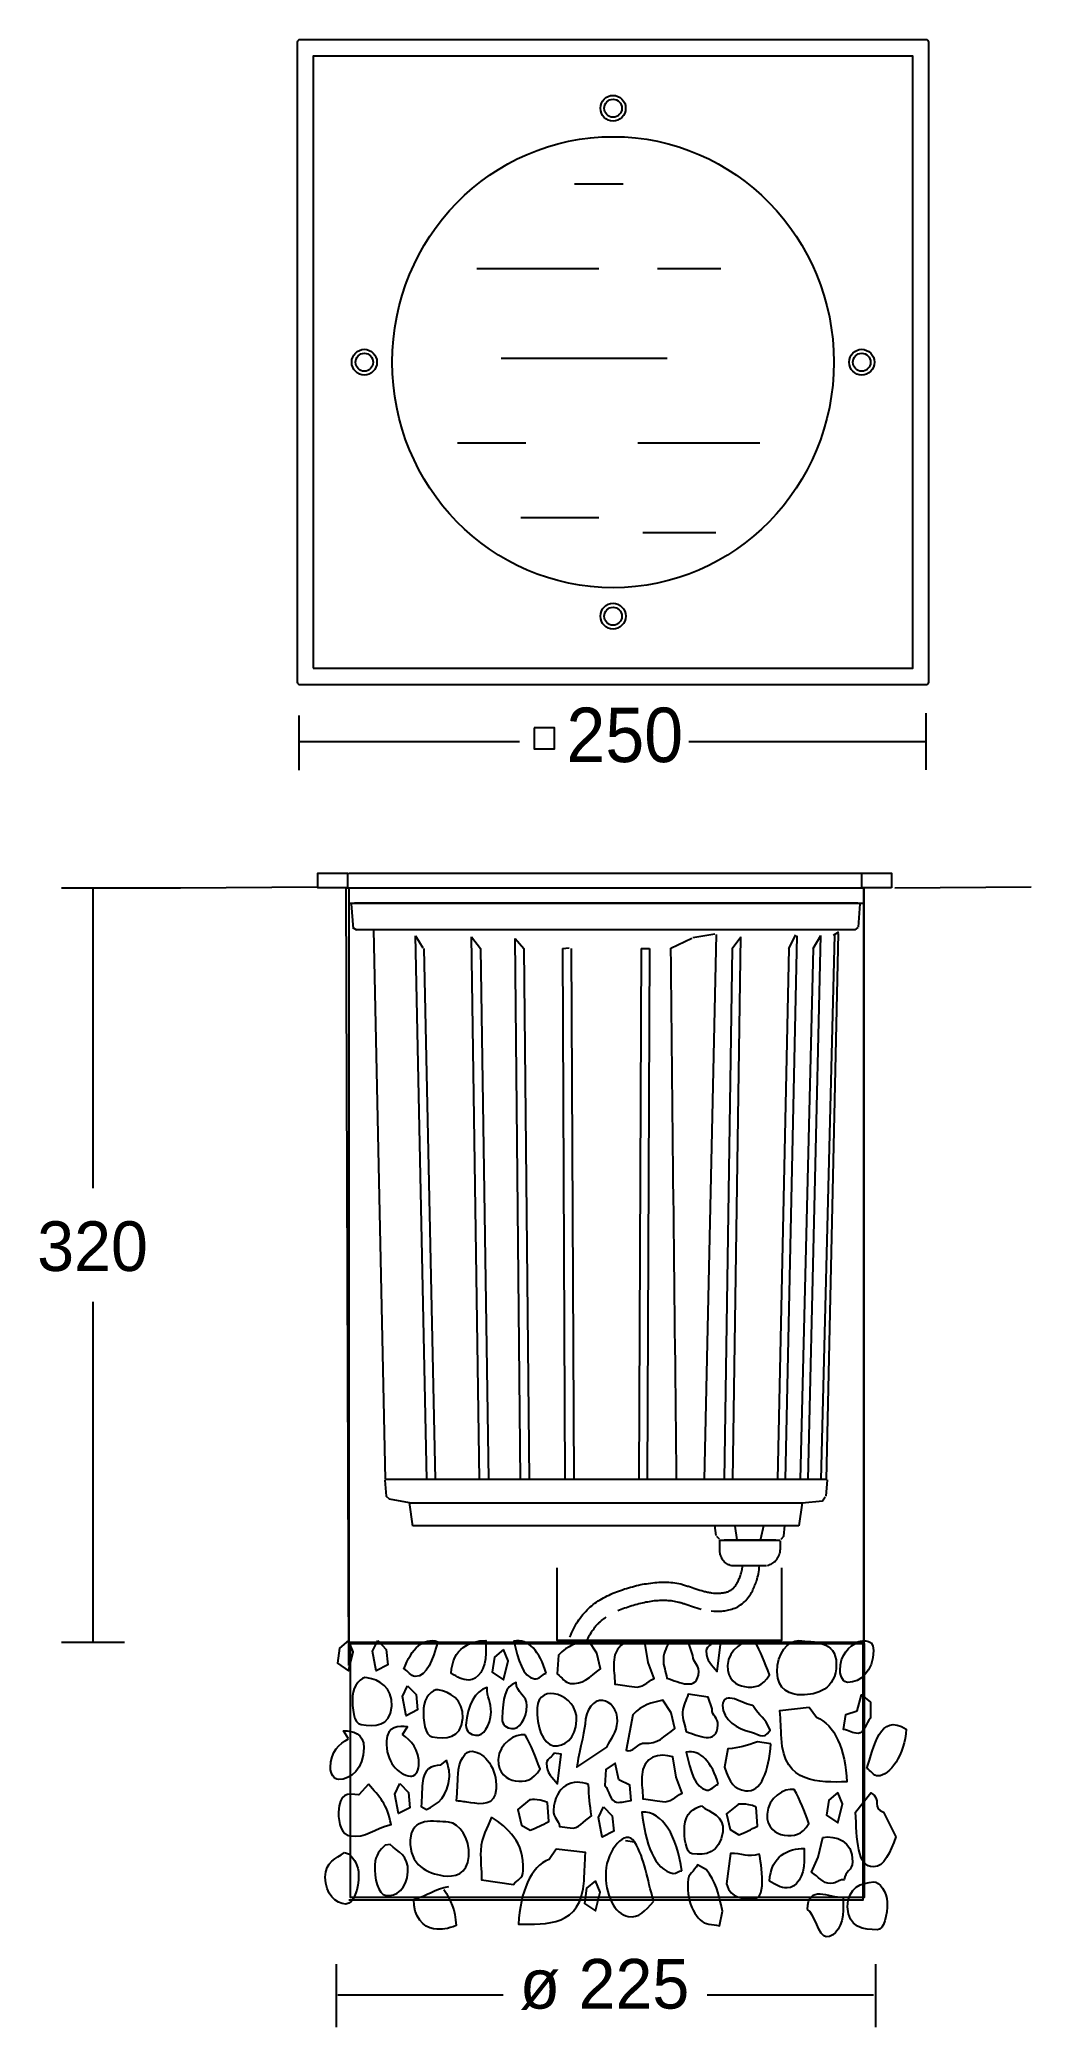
# Model space of a CAD drawing. Extents: x 47 to 169, y 30 to 275.
import ezdxf

# ---------------------------------------------------------------- set-up
doc = ezdxf.new("R2010")
doc.units = 0
doc.layers.add('LIVELLO_1', color=160, linetype='Continuous')
doc.styles.add('STD', font='txt')

# ---------------------------------------------------------------- blocks, each defined once
blk = doc.blocks.new('AI9-BLK2')
at = {"layer": 'LIVELLO_1', "color": 7}
blk.add_line((1.2, -6.39), (2.31, -6.55), dxfattribs=at)
for points in [[(-32.96, 18.26), (-34.07, 17.33), (-34.35, 15.47), (-32.96, 14.54), (-32.4, 16.86)], [(-32.71, 17.89), (30.66, 17.89), (30.66, -13.42), (-32.71, -13.42)], [(-29.37, 18.26), (-28.32, 17.17), (-28.13, 15.27), (-29.57, 14.55), (-30, 16.95)], [(-13.84, 17.16), (-14.95, 16.23), (-15.23, 14.37), (-13.84, 13.44), (-13.29, 15.76)], [(-25.69, 12.7), (-24.63, 11.6), (-24.45, 9.71), (-25.88, 8.99), (-26.31, 11.38)], [(-26.63, 0.62), (-25.57, -0.47), (-25.39, -2.36), (-26.82, -3.08), (-27.25, -0.69)], [(-1.49, -2.26), (-0.43, -3.35), (-0.25, -5.25), (-1.68, -5.97), (-2.11, -3.57)], [(27.41, -0.49), (26.3, -1.42), (26.03, -3.27), (27.41, -4.2), (27.97, -1.88)], [(-2.48, -11.36), (-3.59, -12.29), (-3.87, -14.15), (-2.48, -15.08), (-1.93, -12.76)]]:
    blk.add_lwpolyline(points, close=True, dxfattribs=at)
for points, knots in [([(-26.13, 14.75), (-25.64, 14.53), (-25.29, 13.83), (-24.74, 13.83), (-23.28, 13.83), (-22.59, 15.92), (-21.97, 18.13), (-23.7, 18.71), (-25.22, 17.31), (-26.13, 14.75)], [0, 0, 0, 0, 1, 1, 1, 2, 2, 2, 3, 3, 3, 3]), ([(-20.31, 14.2), (-19.5, 13.79), (-18.98, 13.39), (-18.13, 13.39), (-17, 13.39), (-16.03, 14.81), (-16.03, 16.7), (-16.03, 17.31), (-16.07, 17.65), (-16.03, 18.26), (-17.93, 18.26), (-20.15, 17.38), (-20.31, 14.2)], [0, 0, 0, 0, 1, 1, 1, 2, 2, 2, 3, 3, 3, 4, 4, 4, 4]), ([(-8.59, 14.25), (-9.09, 14.09), (-9.47, 13.45), (-10.02, 13.53), (-11.47, 13.74), (-12.05, 15.93), (-12.56, 18.21), (-10.8, 18.54), (-9.36, 16.93), (-8.59, 14.25)], [0, 0, 0, 0, 1, 1, 1, 2, 2, 2, 3, 3, 3, 3]), ([(-2.34, 16.71), (-2.34, 16.71), (-1.88, 14.77), (-1.88, 14.77), (-3.19, 13.79), (-4.15, 12.77), (-5.6, 12.98), (-6.28, 13.08), (-6.6, 13.71), (-7.21, 14.15), (-7.21, 14.15), (-7.08, 16.47), (-7.08, 16.47), (-5.91, 17.69), (-4.78, 18), (-3.37, 18.26), (-3.37, 18.26), (-2.34, 16.71), (-2.34, 16.71)], [0, 0, 0, 0, 1, 1, 1, 2, 2, 2, 3, 3, 3, 4, 4, 4, 5, 5, 5, 6, 6, 6, 6]), ([(4.01, 15.56), (4.01, 15.56), (4.75, 13.59), (4.75, 13.59), (3.81, 13.14), (3.29, 12.4), (2.32, 12.54), (1.35, 12.68), (0.87, 12.75), (-0.1, 12.9), (-0.11, 13.95), (-0.29, 14.56), (-0.23, 15.6), (-0.09, 18.26), (2.01, 18.54), (3.59, 18.07), (3.59, 18.07), (4.01, 15.56), (4.01, 15.56)], [0, 0, 0, 0, 1, 1, 1, 2, 2, 2, 3, 3, 3, 4, 4, 4, 5, 5, 5, 6, 6, 6, 6]), ([(9.52, 16.42), (9.47, 15.5), (10.3, 15.38), (10.25, 14.45), (10.12, 11.9), (7.82, 13.17), (6.31, 13.63), (6.22, 14.46), (5.83, 15.1), (5.88, 16.02), (5.93, 16.95), (6.37, 17.47), (6.55, 18.26), (6.55, 18.26), (9.04, 17.89), (9.04, 17.89), (9.04, 17.89), (9.52, 16.42), (9.52, 16.42)], [0, 0, 0, 0, 1, 1, 1, 2, 2, 2, 3, 3, 3, 4, 4, 4, 5, 5, 5, 6, 6, 6, 6]), ([(12.08, 18.26), (12.08, 18.26), (12.97, 18.13), (12.97, 18.13), (12.97, 18.13), (12.51, 14.46), (12.51, 14.46), (11.92, 15.25), (11.11, 15.71), (11.17, 16.99), (11.21, 17.68), (11.91, 17.7), (12.08, 18.26)], [0, 0, 0, 0, 1, 1, 1, 2, 2, 2, 3, 3, 3, 4, 4, 4, 4]), ([(17.13, 18.24), (17.95, 16.83), (18.34, 15.69), (18.98, 14.03), (18.1, 12.6), (17.15, 12.4), (15.91, 12.58), (14.9, 12.73), (13.73, 13.51), (13.81, 15.2), (13.92, 17.22), (15.92, 18.42), (17.13, 18.24)], [0, 0, 0, 0, 1, 1, 1, 2, 2, 2, 3, 3, 3, 4, 4, 4, 4]), ([(22.61, 18.26), (21.24, 18.26), (19.91, 16.7), (19.91, 14.4), (19.91, 12.17), (21.6, 11.56), (22.93, 11.56), (24.79, 11.56), (27.22, 12.24), (27.22, 15.35), (27.22, 18.32), (24.39, 18.05), (22.61, 18.26)], [0, 0, 0, 0, 1, 1, 1, 2, 2, 2, 3, 3, 3, 4, 4, 4, 4]), ([(29.9, 18.11), (28.81, 17.57), (27.68, 16.55), (27.68, 14.59), (27.68, 13.78), (28.16, 13.1), (28.65, 13.1), (30.18, 13.1), (31.8, 14.46), (31.8, 17.03), (31.8, 18.85), (29.9, 18.11), (29.9, 18.11)], [0, 0, 0, 0, 1, 1, 1, 2, 2, 2, 3, 3, 3, 4, 4, 4, 4]), ([(-30.66, 13.69), (-29.25, 13.42), (-27.52, 12.55), (-27.64, 10.19), (-27.78, 7.57), (-29.84, 7.67), (-31.41, 7.9), (-32.33, 8.03), (-32.56, 9.9), (-32.48, 11.45), (-32.41, 12.66), (-31.38, 13.87), (-30.66, 13.69)], [0, 0, 0, 0, 1, 1, 1, 2, 2, 2, 3, 3, 3, 4, 4, 4, 4]), ([(-21.9, 12.19), (-20.49, 11.92), (-18.75, 11.05), (-18.88, 8.69), (-19.01, 6.06), (-21.08, 6.16), (-22.64, 6.39), (-23.57, 6.53), (-23.8, 8.39), (-23.72, 9.94), (-23.65, 11.16), (-22.62, 12.36), (-21.9, 12.19)], [0, 0, 0, 0, 1, 1, 1, 2, 2, 2, 3, 3, 3, 4, 4, 4, 4]), ([(-15.39, 9.43), (-15.48, 7.74), (-16.32, 6.45), (-17.32, 6.59), (-17.85, 6.67), (-18.52, 6.97), (-18.48, 7.85), (-18.34, 10.34), (-17.32, 12.02), (-15.88, 12.49), (-15.94, 11.28), (-15.33, 10.65), (-15.39, 9.43)], [0, 0, 0, 0, 1, 1, 1, 2, 2, 2, 3, 3, 3, 4, 4, 4, 4]), ([(-10.95, 10.26), (-11.04, 8.57), (-11.88, 7.27), (-12.88, 7.42), (-13.4, 7.49), (-14.08, 7.79), (-14.03, 8.67), (-13.9, 11.16), (-13.73, 12.61), (-12.28, 13.08), (-12.34, 11.87), (-10.89, 11.47), (-10.95, 10.26)], [0, 0, 0, 0, 1, 1, 1, 2, 2, 2, 3, 3, 3, 4, 4, 4, 4]), ([(-4.83, 8.42), (-4.95, 6.2), (-6.34, 5.11), (-7.67, 5.3), (-9, 5.5), (-9.82, 7.72), (-9.7, 9.95), (-9.53, 13.18), (-4.67, 11.65), (-4.83, 8.42)], [0, 0, 0, 0, 1, 1, 1, 2, 2, 2, 3, 3, 3, 3]), ([(0.2, 8.29), (0.13, 6.78), (-0.6, 6.31), (-1.08, 5.1), (-1.08, 5.1), (-4.79, 2.63), (-4.79, 2.63), (-4.74, 3.56), (-3.84, 7.02), (-3.79, 7.94), (-3.69, 9.8), (-2.72, 11.05), (-1.61, 10.89), (-0.71, 10.76), (0.28, 9.8), (0.2, 8.29)], [0, 0, 0, 0, 1, 1, 1, 2, 2, 2, 3, 3, 3, 4, 4, 4, 5, 5, 5, 5]), ([(6.85, 9.35), (6.85, 9.35), (7.31, 7.42), (7.31, 7.42), (6.01, 6.45), (5.04, 5.42), (3.59, 5.63), (2.9, 5.73), (1.9, 4.29), (1.29, 4.73), (1.29, 4.73), (2.1, 9.11), (2.1, 9.11), (3.28, 10.34), (4.41, 10.64), (5.82, 10.9), (5.82, 10.9), (6.85, 9.35), (6.85, 9.35)], [0, 0, 0, 0, 1, 1, 1, 2, 2, 2, 3, 3, 3, 4, 4, 4, 5, 5, 5, 6, 6, 6, 6]), ([(11.89, 9.83), (11.84, 8.91), (12.67, 8.78), (12.62, 7.86), (12.49, 5.31), (10.19, 6.58), (8.68, 7.03), (8.58, 7.87), (8.2, 8.51), (8.25, 9.43), (8.3, 10.36), (8.74, 10.88), (8.92, 11.66), (8.92, 11.66), (11.41, 11.3), (11.41, 11.3), (11.41, 11.3), (11.89, 9.83), (11.89, 9.83)], [0, 0, 0, 0, 1, 1, 1, 2, 2, 2, 3, 3, 3, 4, 4, 4, 5, 5, 5, 6, 6, 6, 6]), ([(16.94, 10.24), (17.76, 8.83), (18.42, 8.88), (19.06, 7.22), (18.17, 5.79), (17.56, 6.91), (16.31, 7.09), (15.31, 7.24), (13.09, 8.55), (13.18, 10.24), (13.29, 12.26), (15.73, 10.41), (16.94, 10.24)], [0, 0, 0, 0, 1, 1, 1, 2, 2, 2, 3, 3, 3, 4, 4, 4, 4]), ([(23.87, 10.07), (23.87, 10.07), (20.27, 9.65), (20.27, 9.65), (20.34, 8.27), (20.38, 7.57), (20.45, 6.18), (20.74, 0.51), (25.12, 0.8), (28.53, 0.83), (28.32, 4.77), (27.04, 7.96), (24.77, 8.8), (24.77, 8.8), (23.87, 10.07), (23.87, 10.07)], [0, 0, 0, 0, 1, 1, 1, 2, 2, 2, 3, 3, 3, 4, 4, 4, 5, 5, 5, 5]), ([(29.78, 9.61), (29.78, 9.61), (28.39, 9.15), (28.39, 9.15), (28.39, 9.15), (28.11, 7.29), (28.11, 7.29), (28.8, 7.17), (29.22, 6.82), (29.91, 6.82), (30.68, 6.82), (30.89, 8.1), (31.44, 8.68), (31.44, 8.68), (31.44, 10.66), (31.44, 10.66), (31.44, 10.66), (30.33, 11.59), (30.33, 11.59), (30.33, 11.59), (29.78, 9.61), (29.78, 9.61)], [0, 0, 0, 0, 1, 1, 1, 2, 2, 2, 3, 3, 3, 4, 4, 4, 5, 5, 5, 6, 6, 6, 7, 7, 7, 7]), ([(-26.33, 6.69), (-25.28, 5.99), (-24.2, 4.82), (-24.3, 2.86), (-24.34, 2.05), (-24.86, 1.45), (-25.34, 1.52), (-26.87, 1.74), (-28.41, 3.33), (-28.28, 5.89), (-28.19, 7.71), (-26.76, 7.77), (-25.68, 7.61), (-25.68, 7.61), (-26.33, 6.69), (-26.33, 6.69)], [0, 0, 0, 0, 1, 1, 1, 2, 2, 2, 3, 3, 3, 4, 4, 4, 5, 5, 5, 5]), ([(30.97, 2.5), (31.46, 2.27), (31.81, 1.57), (32.36, 1.57), (33.82, 1.57), (35.68, 4.2), (35.84, 7.35), (32.58, 9.45), (31.87, 5.06), (30.97, 2.5)], [0, 0, 0, 0, 1, 1, 1, 2, 2, 2, 3, 3, 3, 3]), ([(-32.98, 6.13), (-34.07, 5.58), (-35.2, 4.57), (-35.2, 2.61), (-35.2, 1.8), (-34.71, 1.12), (-34.23, 1.12), (-32.69, 1.12), (-31.08, 2.47), (-31.08, 5.04), (-31.08, 6.87), (-32.49, 7.14), (-33.58, 7.14), (-33.58, 7.14), (-32.98, 6.13), (-32.98, 6.13)], [0, 0, 0, 0, 1, 1, 1, 2, 2, 2, 3, 3, 3, 4, 4, 4, 5, 5, 5, 5]), ([(-11.18, 6.64), (-10.36, 5.23), (-9.97, 4.09), (-9.33, 2.43), (-10.22, 1), (-11.16, 0.8), (-12.41, 0.98), (-13.41, 1.13), (-14.59, 1.91), (-14.5, 3.6), (-14.39, 5.62), (-12.38, 6.82), (-11.18, 6.64)], [0, 0, 0, 0, 1, 1, 1, 2, 2, 2, 3, 3, 3, 4, 4, 4, 4]), ([(19.16, 5.53), (18.84, 2.19), (18, -0.55), (16, -0.26), (14.61, -0.06), (14.1, 0.67), (13.43, 2.63), (13.43, 2.63), (13.83, 4.91), (13.83, 4.91), (15.3, 5.04), (16.08, 5.28), (17.5, 5.77), (17.5, 5.77), (19.16, 5.53), (19.16, 5.53)], [0, 0, 0, 0, 1, 1, 1, 2, 2, 2, 3, 3, 3, 4, 4, 4, 5, 5, 5, 5]), ([(-20.87, 3.51), (-20.7, 2.74), (-20.48, 2.31), (-20.53, 1.5), (-20.65, -0.93), (-21.96, -1.96), (-23.37, -2.56), (-23.37, -2.56), (-24, -2.2), (-24, -2.2), (-23.94, -1.06), (-23.91, -0.45), (-23.85, 0.69), (-23.76, 2.38), (-22.68, 2.9), (-21.67, 2.89), (-21.67, 2.89), (-20.87, 3.51), (-20.87, 3.51)], [0, 0, 0, 0, 1, 1, 1, 2, 2, 2, 3, 3, 3, 4, 4, 4, 5, 5, 5, 6, 6, 6, 6]), ([(-17.69, 4.61), (-18.61, 4.75), (-19.37, 3.36), (-19.46, 1.81), (-19.52, 0.53), (-19.56, -0.21), (-19.63, -1.49), (-18.94, -1.59), (-18.58, -1.64), (-17.9, -1.74), (-16.61, -1.93), (-14.88, -2.18), (-14.77, -0.03), (-14.63, 2.6), (-16.12, 4.38), (-17.69, 4.61)], [0, 0, 0, 0, 1, 1, 1, 2, 2, 2, 3, 3, 3, 4, 4, 4, 5, 5, 5, 5]), ([(-7.62, 4.39), (-7.62, 4.39), (-6.72, 4.26), (-6.72, 4.26), (-6.72, 4.26), (-7.19, 0.6), (-7.19, 0.6), (-7.78, 1.38), (-8.59, 1.85), (-8.53, 3.13), (-8.49, 3.82), (-7.79, 3.84), (-7.62, 4.39)], [0, 0, 0, 0, 1, 1, 1, 2, 2, 2, 3, 3, 3, 4, 4, 4, 4]), ([(0.37, 1.08), (0.37, 1.08), (1.73, 0.42), (1.73, 0.42), (1.73, 0.42), (1.91, -1.48), (1.91, -1.48), (1.21, -1.49), (0.78, -1.78), (0.09, -1.67), (-0.67, -1.56), (-0.81, -0.26), (-1.33, 0.4), (-1.33, 0.4), (-1.23, 2.37), (-1.23, 2.37), (-1.23, 2.37), (-0.08, 3.13), (-0.08, 3.13), (-0.08, 3.13), (0.37, 1.08), (0.37, 1.08)], [0, 0, 0, 0, 1, 1, 1, 2, 2, 2, 3, 3, 3, 4, 4, 4, 5, 5, 5, 6, 6, 6, 7, 7, 7, 7]), ([(7.47, 1.42), (7.47, 1.42), (8.2, -0.55), (8.2, -0.55), (7.27, -1), (6.74, -1.74), (5.78, -1.6), (4.81, -1.46), (4.32, -1.39), (3.36, -1.24), (3.34, -0.19), (3.16, 0.42), (3.22, 1.46), (3.36, 4.12), (5.46, 4.4), (7.04, 3.93), (7.04, 3.93), (7.47, 1.42), (7.47, 1.42)], [0, 0, 0, 0, 1, 1, 1, 2, 2, 2, 3, 3, 3, 4, 4, 4, 5, 5, 5, 6, 6, 6, 6]), ([(12.66, 0.55), (12.17, 0.39), (11.78, -0.25), (11.23, -0.17), (9.78, 0.04), (9.19, 2.23), (8.69, 4.52), (10.45, 4.84), (11.9, 3.23), (12.66, 0.55)], [0, 0, 0, 0, 1, 1, 1, 2, 2, 2, 3, 3, 3, 3]), ([(-30.51, 0.55), (-29.17, -1), (-28.16, -1.9), (-27.73, -4.41), (-29.78, -4.92), (-30.82, -6.13), (-32.83, -5.83), (-33.67, -5.71), (-34.29, -4.33), (-34.21, -2.91), (-34.09, -0.49), (-33.13, -0.57), (-31.68, -0.78), (-31.68, -0.78), (-30.51, 0.55), (-30.51, 0.55)], [0, 0, 0, 0, 1, 1, 1, 2, 2, 2, 3, 3, 3, 4, 4, 4, 5, 5, 5, 5]), ([(-3.34, 0.53), (-3.35, -0.99), (-3.19, -1.94), (-2.99, -3.37), (-4.06, -4.03), (-4.53, -5.01), (-5.64, -4.85), (-6.12, -4.78), (-6.47, -4.73), (-6.95, -4.66), (-6.98, -3.84), (-7.73, -3.61), (-7.68, -2.68), (-7.52, 0.45), (-5.18, 1.27), (-3.34, 0.53)], [0, 0, 0, 0, 1, 1, 1, 2, 2, 2, 3, 3, 3, 4, 4, 4, 5, 5, 5, 5]), ([(22, -0.09), (22.82, -1.5), (23.21, -2.64), (23.85, -4.29), (22.96, -5.73), (22.02, -5.93), (20.77, -5.74), (19.77, -5.6), (18.59, -4.81), (18.68, -3.13), (18.78, -1.11), (20.79, 0.09), (22, -0.09)], [0, 0, 0, 0, 1, 1, 1, 2, 2, 2, 3, 3, 3, 4, 4, 4, 4]), ([(-8.42, -1.72), (-8.42, -1.72), (-8.27, -4.07), (-8.27, -4.07), (-9.12, -4.52), (-9.7, -4.79), (-10.55, -5.13), (-10.55, -5.13), (-11.63, -4.51), (-11.63, -4.51), (-11.63, -4.51), (-12.09, -2.58), (-12.09, -2.58), (-12.09, -2.58), (-10.64, -1.39), (-10.64, -1.39), (-10.64, -1.39), (-9.72, -1.17), (-8.42, -1.72)], [0, 0, 0, 0, 1, 1, 1, 2, 2, 2, 3, 3, 3, 4, 4, 4, 5, 5, 5, 6, 6, 6, 6]), ([(10.58, -2.14), (9.66, -2.36), (8.59, -3.02), (8.5, -4.64), (8.43, -6.03), (8.61, -7.92), (9.44, -8.04), (11.03, -8.28), (12.86, -7.96), (13.2, -5.33), (13.45, -3.26), (11.65, -3), (10.58, -2.14)], [0, 0, 0, 0, 1, 1, 1, 2, 2, 2, 3, 3, 3, 4, 4, 4, 4]), ([(17.34, -2.27), (17.34, -2.27), (17.5, -4.62), (17.5, -4.62), (16.63, -5.08), (16.06, -5.34), (15.21, -5.68), (15.21, -5.68), (14.13, -5.06), (14.13, -5.06), (14.13, -5.06), (13.67, -3.12), (13.67, -3.12), (13.67, -3.12), (15.13, -1.94), (15.13, -1.94), (15.13, -1.94), (16.04, -1.72), (17.34, -2.27)], [0, 0, 0, 0, 1, 1, 1, 2, 2, 2, 3, 3, 3, 4, 4, 4, 5, 5, 5, 6, 6, 6, 6]), ([(29.6, -2.89), (29.74, -6.25), (29.79, -9.66), (31.81, -9.66), (33.19, -9.66), (33.82, -7.81), (34.58, -5.94), (34.58, -5.94), (33.05, -2.89), (33.05, -2.89), (31.59, -2.54), (32.87, -1.22), (31.48, -0.52), (31.48, -0.52), (29.6, -2.89), (29.6, -2.89)], [0, 0, 0, 0, 1, 1, 1, 2, 2, 2, 3, 3, 3, 4, 4, 4, 5, 5, 5, 5]), ([(-20.62, -4.13), (-19.25, -4.32), (-18, -6.07), (-18.12, -8.36), (-18.24, -10.59), (-19.96, -10.94), (-21.29, -10.75), (-23.14, -10.48), (-25.51, -9.45), (-25.36, -6.35), (-25.2, -3.39), (-22.4, -4.07), (-20.62, -4.13)], [0, 0, 0, 0, 1, 1, 1, 2, 2, 2, 3, 3, 3, 4, 4, 4, 4]), ([(-15.32, -3.5), (-13.37, -4.84), (-11.23, -6.55), (-11.42, -10.14), (-11.47, -11.18), (-12.17, -11.2), (-12.62, -11.83), (-12.62, -11.83), (-16.56, -11.25), (-16.56, -11.25), (-16.56, -9.86), (-16.72, -9.01), (-16.65, -7.62), (-16.55, -5.77), (-15.88, -4.94), (-15.32, -3.5)], [0, 0, 0, 0, 1, 1, 1, 2, 2, 2, 3, 3, 3, 4, 4, 4, 5, 5, 5, 5]), ([(4.71, -13.9), (3.6, -15.14), (2.86, -15.97), (1.55, -15.77), (-0.11, -15.53), (-1.37, -13.01), (-1.23, -10.24), (-1.09, -7.57), (1.21, -4.87), (2.31, -6.55), (3.65, -8.73), (3.81, -11.09), (4.71, -13.9)], [0, 0, 0, 0, 1, 1, 1, 2, 2, 2, 3, 3, 3, 4, 4, 4, 4]), ([(8.16, -10.14), (7.74, -10.08), (7.51, -10.51), (7.1, -10.45), (4.81, -10.11), (3.6, -6.67), (3.24, -2.89), (5.83, -2.79), (7.55, -5.85), (8.16, -10.14)], [0, 0, 0, 0, 1, 1, 1, 2, 2, 2, 3, 3, 3, 3]), ([(-27.85, -6.87), (-26.85, -7.83), (-25.53, -8.29), (-25.64, -10.25), (-25.75, -12.34), (-27.09, -13.36), (-28.34, -13.18), (-29.35, -13.03), (-29.82, -11.06), (-29.73, -9.38), (-29.66, -8.16), (-29.07, -7.57), (-28.46, -6.98), (-28.46, -6.98), (-27.85, -6.87), (-27.85, -6.87)], [0, 0, 0, 0, 1, 1, 1, 2, 2, 2, 3, 3, 3, 4, 4, 4, 5, 5, 5, 5]), ([(24.99, -8.45), (24.99, -8.45), (24.15, -10.31), (24.15, -10.31), (25.06, -10.89), (25.54, -11.7), (26.52, -11.7), (27.49, -11.7), (27.22, -11.24), (28.19, -11.24), (28.26, -10.19), (29.22, -10.08), (29.22, -9.03), (29.22, -6.36), (27.14, -5.78), (25.54, -6.01), (25.54, -6.01), (24.99, -8.45), (24.99, -8.45)], [0, 0, 0, 0, 1, 1, 1, 2, 2, 2, 3, 3, 3, 4, 4, 4, 5, 5, 5, 6, 6, 6, 6]), ([(-33.46, -7.87), (-34.51, -8.69), (-35.84, -8.96), (-35.84, -10.91), (-35.84, -13.01), (-34.55, -14.23), (-33.3, -14.23), (-32.29, -14.23), (-31.73, -12.34), (-31.73, -10.65), (-31.73, -9.43), (-32.29, -8.75), (-32.86, -8.07), (-32.86, -8.07), (-33.46, -7.87), (-33.46, -7.87)], [0, 0, 0, 0, 1, 1, 1, 2, 2, 2, 3, 3, 3, 4, 4, 4, 5, 5, 5, 5]), ([(-7.33, -7.47), (-7.33, -7.47), (-3.73, -7.88), (-3.73, -7.88), (-3.8, -9.27), (-3.84, -9.97), (-3.91, -11.36), (-4.21, -17.03), (-8.58, -16.74), (-12, -16.71), (-11.79, -12.77), (-10.5, -9.57), (-8.23, -8.74), (-8.23, -8.74), (-7.33, -7.47), (-7.33, -7.47)], [0, 0, 0, 0, 1, 1, 1, 2, 2, 2, 3, 3, 3, 4, 4, 4, 5, 5, 5, 5]), ([(11.2, -10.03), (12.31, -11.36), (12.72, -12.94), (13.16, -15.1), (13.16, -15.1), (12.79, -16.91), (12.79, -16.91), (12.3, -16.84), (11.96, -16.79), (11.47, -16.72), (9.95, -16.5), (8.75, -14.1), (8.89, -11.56), (8.95, -10.4), (9.65, -10.27), (10.11, -9.41), (10.11, -9.41), (11.2, -10.03), (11.2, -10.03)], [0, 0, 0, 0, 1, 1, 1, 2, 2, 2, 3, 3, 3, 4, 4, 4, 5, 5, 5, 6, 6, 6, 6]), ([(16.94, -13.6), (15.56, -13.4), (14.31, -13.73), (13.65, -11.76), (13.65, -11.76), (14.15, -8.02), (14.15, -8.02), (15.62, -7.89), (16.3, -8.58), (17.72, -8.09), (17.72, -8.09), (18.94, -13.89), (16.94, -13.6)], [0, 0, 0, 0, 1, 1, 1, 2, 2, 2, 3, 3, 3, 4, 4, 4, 4]), ([(18.98, -11.43), (19.79, -11.84), (20.31, -12.25), (21.16, -12.25), (22.29, -12.25), (23.26, -10.83), (23.26, -8.93), (23.26, -8.32), (23.22, -7.98), (23.26, -7.38), (21.36, -7.38), (19.14, -8.26), (18.98, -11.43)], [0, 0, 0, 0, 1, 1, 1, 2, 2, 2, 3, 3, 3, 4, 4, 4, 4]), ([(-21.21, -12.46), (-20.35, -13.74), (-19.8, -14.91), (-19.7, -16.89), (-20.74, -17.28), (-21.39, -17.46), (-22.48, -17.29), (-23.73, -17.11), (-24.95, -15.78), (-24.93, -13.68), (-23.2, -13.18), (-22.34, -12.36), (-20.58, -12.07)], [0, 0, 0, 0, 1, 1, 1, 2, 2, 2, 3, 3, 3, 4, 4, 4, 4]), ([(23.65, -14.91), (24.46, -15.32), (25.13, -18.29), (25.98, -18.29), (27.11, -18.29), (28.08, -16.87), (28.08, -14.97), (28.08, -14.36), (28.03, -14.03), (28.08, -13.42), (26.18, -13.42), (23.81, -11.73), (23.65, -14.91)], [0, 0, 0, 0, 1, 1, 1, 2, 2, 2, 3, 3, 3, 4, 4, 4, 4]), ([(31.81, -11.51), (30.4, -11.58), (28.62, -12.19), (28.62, -14.56), (28.62, -17.19), (30.68, -17.4), (32.25, -17.4), (33.18, -17.4), (33.5, -15.57), (33.5, -14.01), (33.5, -12.8), (32.54, -11.45), (31.81, -11.51)], [0, 0, 0, 0, 1, 1, 1, 2, 2, 2, 3, 3, 3, 4, 4, 4, 4])]:
    blk.add_open_spline(points, degree=3, knots=knots, dxfattribs=at)
blk = doc.blocks.new('AI9-BLK1')
at = {"layer": 'LIVELLO_1', "color": 7}
for p, q in [((48.31, 122.59), (-28.99, 122.59)), ((48.62, 43.35), (48.62, 122.27)), ((4.9, 104.83), (10.92, 104.83)), ((-7.14, 94.38), (7.91, 94.38)), ((15.13, 94.38), (22.96, 94.38)), ((-4.13, 83.31), (16.34, 83.31)), ((-9.55, 72.86), (-1.12, 72.86)), ((12.72, 72.86), (27.78, 72.86)), ((-1.72, 63.64), (7.91, 63.64)), ((13.33, 61.8), (22.36, 61.8)), ((-28.99, 43.04), (48.31, 43.04)), ((-29.06, 32.49), (-29.06, 39.24)), ((48.28, 32.54), (48.28, 39.53)), ((-29.02, 36.04), (-1.88, 36.04)), ((19, 36.04), (48.28, 36.04)), ((40.6, 19.72), (-22.95, 19.72)), ((-58.41, 17.99), (-43.72, 17.99)), ((-54.52, 17.99), (-54.52, -19.07)), ((-43.72, 17.99), (-26.81, 18.09)), ((-22.95, 17.99), (-22.95, -75.09)), ((40.6, -75.04), (40.6, 17.99)), ((44.45, 17.99), (61.27, 18.09)), ((-22.95, 16.08), (40.6, 16.08)), ((-22.65, 16.01), (-22.41, 12.93)), ((40.11, 16), (39.92, 13.11)), ((-22.41, 13.05), (-21.99, 12.81)), ((-22.13, 12.82), (23.03, 12.82)), ((-18.4, -55.02), (-19.84, 12.78)), ((19.49, 11.86), (22.2, 12.29)), ((22.51, 12.82), (39.59, 12.82)), ((36.02, -55.02), (37.5, 12.34)), ((36.86, 12.13), (37.51, 12.56)), ((39.85, 13.06), (39.5, 12.81)), ((-13.3, -55.02), (-14.71, 12.05)), ((-14.71, 12.05), (-13.83, 10.56)), ((-13.71, 10.49), (-12.29, -55.02)), ((-6.81, -55.02), (-7.79, 11.91)), ((-7.79, 11.91), (-6.71, 10.49)), ((-6.71, 10.49), (-5.73, -55.02)), ((-1.75, -55.02), (-2.4, 11.74)), ((-2.4, 11.74), (-1.35, 10.49)), ((-1.35, 10.49), (-0.68, -55.02)), ((3.44, 10.49), (4.23, 10.56)), ((3.44, 10.49), (3.73, -55.02)), ((4.5, 10.49), (4.81, -55.02)), ((13.12, 10.49), (12.83, -55.02)), ((13.12, 10.49), (14.17, 10.49)), ((14.17, 10.49), (13.89, -55.02)), ((16.79, 10.52), (19.38, 11.75)), ((20.96, -55.02), (22.41, 12.2)), ((24.35, 10.49), (23.37, -55.02)), ((24.35, 10.49), (25.43, 11.91)), ((24.45, -55.02), (25.43, 11.91)), ((31.35, 10.49), (29.94, -55.02)), ((30.94, -55.02), (32.36, 12.05)), ((31.35, 10.49), (32.21, 12.19)), ((34.37, 10.49), (32.76, -55.02)), ((33.72, -55.02), (35.3, 12.1)), ((34.37, 10.49), (35.3, 12.1)), ((35.33, -55.02), (37.03, 12.15)), ((-54.52, -33.08), (-54.52, -75.09)), ((36.05, -55.02), (-18.4, -55.02)), ((36.09, -55.06), (35.92, -57.09)), ((-15.49, -57.86), (-15.07, -60.77)), ((-15.41, -57.9), (33, -57.9)), ((33, -57.9), (32.59, -60.73)), ((32.59, -60.73), (-15, -60.73)), ((22.38, -61.92), (22.24, -60.67)), ((24.96, -62.47), (24.73, -60.79)), ((27.9, -62.34), (28.25, -60.69)), ((22.8, -62.39), (22.45, -62.04)), ((29.75, -62.48), (23.37, -62.48)), ((-58.41, -75.09), (-50.62, -75.09)), ((-22.95, -75.09), (40.6, -75.04)), ((-24.46, -122.58), (-24.46, -114.82)), ((42.1, -122.58), (42.1, -114.82)), ((-3.89, -118.61), (-24.32, -118.61)), ((41.82, -118.61), (21.29, -118.61))]:
    blk.add_line(p, q, dxfattribs=at)
for points in [[(-27.33, 45.05), (46.65, 45.05), (46.65, 120.58), (-27.33, 120.58), (-27.33, 45.05)], [(-22.95, -77.95), (-23.27, 17.98), (40.61, 17.98), (40.6, -77.9)], [(-22.95, -77.95), (-23.27, 17.98), (40.61, 17.98), (40.6, -77.9)], [(39.88, 16.08), (-22.23, 16.08), (39.88, 16.08)], [(-18.52, -55.11), (-18.33, -57.09), (-17.96, -57.41), (-15.49, -57.86)], [(33, -57.9), (35.51, -57.64), (35.82, -57.16)], [(30.39, -62.37), (30.72, -62.02), (30.84, -60.69)], [(2.73, -65.9), (2.73, -74.84), (30.49, -74.84), (30.49, -65.9)], [(-22.95, -75.09), (40.5, -75.09), (40.5, -106.92), (-22.95, -106.92)]]:
    blk.add_lwpolyline(points, dxfattribs=at)
for points in [[(-0.09, 37.7), (-0.09, 35.1), (2.43, 35.1), (2.43, 37.7)], [(-23.09, 17.98), (-26.77, 17.98), (-26.77, 19.77), (-23.09, 19.77)], [(44.01, 17.98), (40.34, 17.98), (40.34, 19.77), (44.01, 19.77)]]:
    blk.add_lwpolyline(points, close=True, dxfattribs=at)
for centre, major_axis, ratio in [((9.66, 114.14), (0, 1.59), 0.978993), ((9.66, 114.14), (0, 1.12), 0.977908), ((9.66, 82.81), (0, 27.82), 0.979421), ((-21.03, 82.81), (0, 1.59), 0.979372), ((-21.03, 82.81), (0, 1.11), 0.979192), ((40.35, 82.81), (0, 1.59), 0.979534), ((40.35, 82.81), (0, 1.11), 0.979888), ((9.66, 51.48), (0, 1.59), 0.979948), ((9.66, 51.48), (0, 1.11), 0.979421)]:
    blk.add_ellipse(centre, major_axis=major_axis, ratio=ratio, dxfattribs=at)
for points in [[(-28.99, 122.59), (-29.16, 122.59), (-29.3, 122.45), (-29.3, 122.27)], [(48.62, 122.27), (48.62, 122.45), (48.48, 122.59), (48.31, 122.59)], [(48.31, 43.04), (48.48, 43.04), (48.62, 43.18), (48.62, 43.35)], [(17.51, -55.02), (17.26, -33.17), (17.02, -11.33), (16.79, 10.52)]]:
    blk.add_open_spline(points, degree=3, dxfattribs=at)
for points, knots in [([(-29.3, 122.27), (-29.3, 122.27), (-29.3, 43.35), (-29.3, 43.35), (-29.3, 43.18), (-29.16, 43.04), (-28.99, 43.04)], [0, 0, 0, 0, 1, 1, 1, 2, 2, 2, 2]), ([(28.59, -65.67), (28.59, -65.67), (28.02, -65.67), (28.02, -65.67), (28.02, -65.67), (27.44, -65.67), (27.44, -65.67), (27.44, -65.67), (26.87, -65.67), (26.87, -65.67), (26.87, -65.67), (26.3, -65.67), (26.3, -65.67), (26.3, -65.67), (25.75, -65.67), (25.75, -65.67), (25.75, -65.67), (25.46, -65.67), (25.46, -65.67), (25.46, -65.67), (25.17, -65.67), (25.17, -65.67), (25.17, -65.67), (24.88, -65.67), (24.88, -65.67), (24.88, -65.67), (24.74, -65.67), (24.74, -65.67), (24.74, -65.67), (24.6, -65.67), (24.6, -65.67), (24.6, -65.67), (24.31, -65.67), (24.31, -65.67), (24.21, -65.64), (24.12, -65.61), (24.05, -65.56), (23.95, -65.56), (23.85, -65.51), (23.78, -65.46), (23.68, -65.41), (23.62, -65.36), (23.54, -65.31), (23.45, -65.26), (23.37, -65.18), (23.32, -65.1), (23.25, -65.02), (23.18, -64.94), (23.13, -64.84), (23.09, -64.79), (23.04, -64.69), (22.99, -64.59), (22.97, -64.48), (22.92, -64.41), (22.89, -64.3), (22.89, -64.25), (22.87, -64.2), (22.87, -64.15), (22.87, -64.1), (22.87, -64.05), (22.84, -64), (22.84, -64), (22.84, -63.84), (22.84, -63.84), (22.84, -63.84), (22.84, -63.71), (22.84, -63.71), (22.84, -63.71), (22.84, -63.56), (22.84, -63.56), (22.84, -63.56), (22.84, -63.4), (22.84, -63.4), (22.84, -63.4), (22.84, -63.25), (22.84, -63.25), (22.84, -63.25), (22.84, -63.1), (22.84, -63.1), (22.84, -63.1), (22.84, -62.99), (22.84, -62.99), (22.84, -62.99), (22.84, -62.94), (22.84, -62.94), (22.84, -62.94), (22.84, -62.84), (22.84, -62.84), (22.84, -62.84), (22.84, -62.79), (22.84, -62.79), (22.84, -62.79), (22.84, -62.68), (22.84, -62.68), (22.84, -62.68), (22.84, -62.66), (22.84, -62.66), (22.84, -62.66), (22.84, -62.63), (22.84, -62.63), (22.84, -62.63), (22.84, -62.58), (22.84, -62.58), (22.84, -62.58), (22.84, -62.53), (22.84, -62.53), (22.84, -62.53), (22.84, -62.5), (22.84, -62.5), (22.84, -62.5), (22.84, -62.48), (22.84, -62.48), (22.84, -62.48), (30.3, -62.48), (30.3, -62.48)], [0, 0, 0, 0, 1, 1, 1, 2, 2, 2, 3, 3, 3, 4, 4, 4, 5, 5, 5, 6, 6, 6, 7, 7, 7, 8, 8, 8, 9, 9, 9, 10, 10, 10, 11, 11, 11, 12, 12, 12, 13, 13, 13, 14, 14, 14, 15, 15, 15, 16, 16, 16, 17, 17, 17, 18, 18, 18, 19, 19, 19, 20, 20, 20, 21, 21, 21, 22, 22, 22, 23, 23, 23, 24, 24, 24, 25, 25, 25, 26, 26, 26, 27, 27, 27, 28, 28, 28, 29, 29, 29, 30, 30, 30, 31, 31, 31, 32, 32, 32, 33, 33, 33, 34, 34, 34, 35, 35, 35, 36, 36, 36, 37, 37, 37, 38, 38, 38, 38]), ([(28.72, -65.62), (28.82, -65.59), (28.93, -65.56), (29.01, -65.5), (29.11, -65.5), (29.22, -65.44), (29.3, -65.38), (29.4, -65.31), (29.48, -65.25), (29.56, -65.19), (29.66, -65.13), (29.74, -65.04), (29.8, -64.95), (29.87, -64.86), (29.95, -64.77), (30, -64.65), (30.06, -64.59), (30.11, -64.47), (30.16, -64.35), (30.19, -64.23), (30.24, -64.14), (30.27, -64.01), (30.27, -63.95), (30.29, -63.89), (30.29, -63.83), (30.29, -63.77), (30.29, -63.71), (30.32, -63.65), (30.32, -63.65), (30.32, -63.47), (30.32, -63.47), (30.32, -63.47), (30.32, -63.32), (30.32, -63.32), (30.32, -63.32), (30.32, -63.14), (30.32, -63.14), (30.32, -63.14), (30.32, -62.95), (30.32, -62.95), (30.32, -62.95), (30.32, -62.77), (30.32, -62.77), (30.32, -62.77), (30.32, -62.59), (30.32, -62.59)], [0, 0, 0, 0, 1, 1, 1, 2, 2, 2, 3, 3, 3, 4, 4, 4, 5, 5, 5, 6, 6, 6, 7, 7, 7, 8, 8, 8, 9, 9, 9, 10, 10, 10, 11, 11, 11, 12, 12, 12, 13, 13, 13, 14, 14, 14, 15, 15, 15, 15]), ([(4.33, -74.46), (4.47, -74.1), (4.62, -73.8), (4.79, -73.46), (4.93, -73.15), (5.12, -72.82), (5.31, -72.53), (5.69, -71.95), (6.15, -71.4), (6.65, -70.91), (7.13, -70.45), (7.68, -70.07), (8.29, -69.73), (8.57, -69.58), (8.86, -69.42), (9.17, -69.27), (9.48, -69.11), (9.79, -68.99), (10.1, -68.86), (10.44, -68.75), (10.75, -68.65), (11.09, -68.52), (11.4, -68.42), (11.73, -68.32), (12.07, -68.24), (12.4, -68.14), (12.74, -68.06), (13.07, -67.98), (13.38, -67.93), (13.72, -67.88), (14.05, -67.83), (14.73, -67.73), (15.4, -67.67), (16.07, -67.67), (16.4, -67.67), (16.71, -67.7), (17.05, -67.73), (17.36, -67.78), (17.7, -67.83), (18.01, -67.9), (18.18, -67.93), (18.32, -67.98), (18.49, -68.03), (18.65, -68.09), (18.8, -68.14), (18.97, -68.19), (19.28, -68.29), (19.56, -68.39), (19.88, -68.5), (20.21, -68.6), (20.52, -68.7), (20.84, -68.78), (21, -68.83), (21.15, -68.86), (21.31, -68.91), (21.48, -68.93), (21.65, -68.96), (21.82, -68.99), (22.13, -69.04), (22.46, -69.06), (22.8, -69.04), (22.94, -69.01), (23.11, -69.01), (23.25, -68.99), (23.42, -68.96), (23.57, -68.93), (23.71, -68.88), (23.83, -68.86), (23.97, -68.78), (24.09, -68.7), (24.21, -68.65), (24.33, -68.57), (24.45, -68.47), (24.55, -68.39), (24.64, -68.29), (24.74, -68.16), (24.83, -68.03), (24.91, -67.93), (24.98, -67.78), (25.05, -67.65), (25.12, -67.49), (25.19, -67.34), (25.22, -67.26), (25.26, -67.19), (25.29, -67.11), (25.34, -67.01), (25.36, -66.9), (25.38, -66.85), (25.46, -66.65), (25.5, -66.46), (25.55, -66.28), (25.6, -66.08), (25.62, -65.87), (25.65, -65.67)], [0, 0, 0, 0, 1, 1, 1, 2, 2, 2, 3, 3, 3, 4, 4, 4, 5, 5, 5, 6, 6, 6, 7, 7, 7, 8, 8, 8, 9, 9, 9, 10, 10, 10, 11, 11, 11, 12, 12, 12, 13, 13, 13, 14, 14, 14, 15, 15, 15, 16, 16, 16, 17, 17, 17, 18, 18, 18, 19, 19, 19, 20, 20, 20, 21, 21, 21, 22, 22, 22, 23, 23, 23, 24, 24, 24, 25, 25, 25, 26, 26, 26, 27, 27, 27, 28, 28, 28, 29, 29, 29, 30, 30, 30, 31, 31, 31, 31]), ([(21.77, -71.22), (22.2, -71.28), (22.66, -71.28), (23.09, -71.25), (23.32, -71.22), (23.57, -71.2), (23.78, -71.15), (24.02, -71.09), (24.26, -71.02), (24.5, -70.94), (24.76, -70.86), (25, -70.74), (25.22, -70.61), (25.46, -70.45), (25.7, -70.24), (25.91, -70.07), (26.1, -69.89), (26.27, -69.68), (26.44, -69.42), (26.58, -69.22), (26.73, -69.01), (26.85, -68.78), (26.94, -68.57), (27.04, -68.34), (27.13, -68.14), (27.23, -67.93), (27.3, -67.67), (27.4, -67.47), (27.47, -67.19), (27.54, -66.9), (27.61, -66.65), (27.66, -66.31), (27.71, -65.97), (27.73, -65.67)], [0, 0, 0, 0, 1, 1, 1, 2, 2, 2, 3, 3, 3, 4, 4, 4, 5, 5, 5, 6, 6, 6, 7, 7, 7, 8, 8, 8, 9, 9, 9, 10, 10, 10, 11, 11, 11, 11]), ([(10.27, -71.17), (10.54, -71.07), (10.82, -70.97), (11.09, -70.86), (11.37, -70.76), (11.68, -70.66), (11.97, -70.56), (12.26, -70.48), (12.55, -70.4), (12.86, -70.32), (13.15, -70.24), (13.43, -70.19), (13.72, -70.12), (14.01, -70.07), (14.3, -70.04), (14.58, -69.99), (14.87, -69.94), (15.13, -69.94), (15.42, -69.91), (15.69, -69.89), (15.97, -69.89), (16.24, -69.91), (16.5, -69.94), (16.76, -69.94), (17, -69.99), (17.26, -70.01), (17.51, -70.07), (17.74, -70.14), (17.86, -70.14), (17.98, -70.19), (18.13, -70.24), (18.25, -70.27), (18.39, -70.32), (18.53, -70.35), (18.85, -70.45), (19.16, -70.58), (19.45, -70.68), (19.8, -70.81), (20.16, -70.91), (20.52, -71.02)], [0, 0, 0, 0, 1, 1, 1, 2, 2, 2, 3, 3, 3, 4, 4, 4, 5, 5, 5, 6, 6, 6, 7, 7, 7, 8, 8, 8, 9, 9, 9, 10, 10, 10, 11, 11, 11, 12, 12, 12, 13, 13, 13, 13]), ([(6.41, -74.95), (6.51, -74.7), (6.63, -74.46), (6.77, -74.21), (6.92, -73.97), (7.06, -73.75), (7.2, -73.54), (7.35, -73.33), (7.51, -73.13), (7.68, -72.92), (7.78, -72.82), (7.88, -72.74), (7.95, -72.66), (8.04, -72.56), (8.14, -72.51), (8.24, -72.41), (8.43, -72.25), (8.62, -72.1), (8.83, -71.95)], [0, 0, 0, 0, 1, 1, 1, 2, 2, 2, 3, 3, 3, 4, 4, 4, 5, 5, 5, 6, 6, 6, 6])]:
    blk.add_open_spline(points, degree=3, knots=knots, dxfattribs=at)
blk.add_blockref('AI9-BLK2', (9.99, -93.15), dxfattribs=at)
at = {"layer": 'LIVELLO_1', "color": 7, "attachment_point": 1, "style": 'STD'}
for s, insert, char_height in [('\\fMyriad Roman|b0|i0;\\H6.7203;\\W0.96;\\C7;250', (3.91, 40.2), 6.7203), ('\\fMyriad Roman|b0|i0;\\H6.1240;\\C7;320', (-61.4, -23.17), 6.124), ('\\fMyriad Roman|b0|i0;\\H6.1240;\\C7;ø 225', (-1.87, -114.16), 6.124)]:
    blk.add_mtext(s, dxfattribs=dict(at, insert=insert, char_height=char_height))

msp = doc.modelspace()

# ---------------------------------------------------------------- block references
at = {"layer": 'LIVELLO_1', "color": 7}
msp.add_blockref('AI9-BLK1', (107.918391, 152.879299), dxfattribs=at)

doc.saveas('drawing.dxf')
